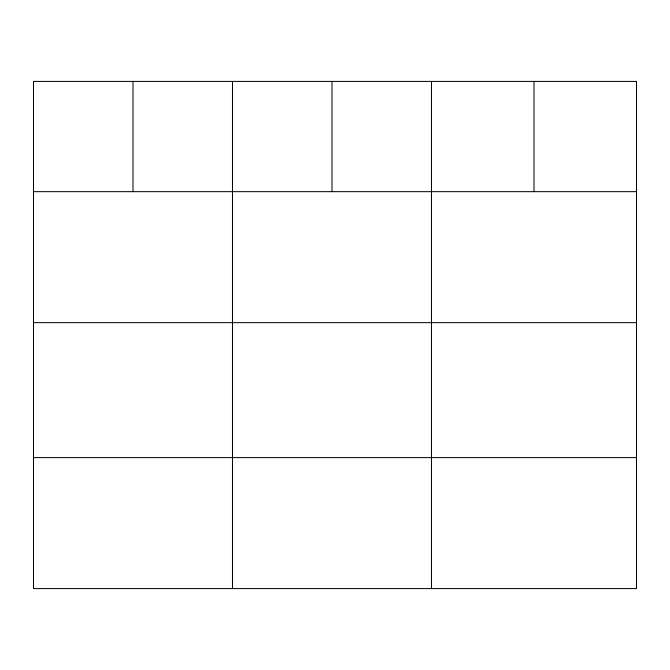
<?xml version="1.0" encoding="UTF-8"?>
<svg xmlns="http://www.w3.org/2000/svg" width="670" height="670" viewBox="0 0 670 670"><rect width="100%" height="100%" fill="white"/><g stroke="black" fill="none" stroke-linecap="round" stroke-linejoin="round"><path stroke-width="1" d="M33.5 191.662L636.5 191.662M33.5 322.647L636.5 322.647M33.5 457.602L636.5 457.602M533.99 81.413L533.99 191.662M431.48 81.413L431.48 588.587M331.985 81.413L331.985 191.662M232.49 81.413L232.49 588.587M132.995 81.413L132.995 191.662M636.5 81.413L33.5 81.413L33.5 588.587L636.5 588.587L636.5 81.413"/></g></svg>
